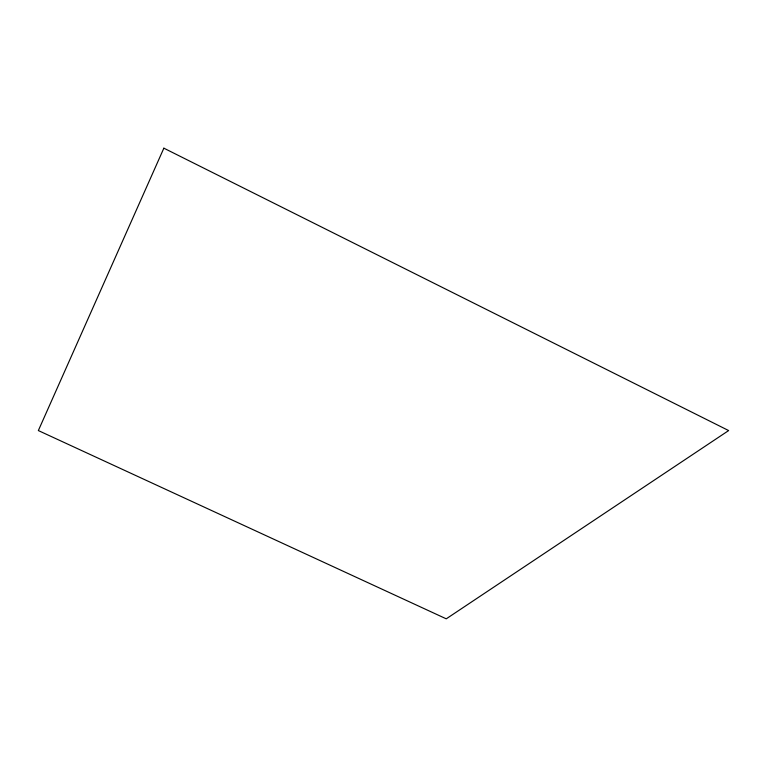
<?xml version="1.0" encoding="UTF-8"?>
<svg xmlns="http://www.w3.org/2000/svg" width="767" height="767" viewBox="0 0 767 767"><rect width="100%" height="100%" fill="white"/><g stroke="black" fill="none" stroke-linecap="round" stroke-linejoin="round"><path stroke-width="1.15" d="M163.86 148.175L38.35 430.565L446.25 618.825L728.65 430.565L163.86 148.175"/></g></svg>
